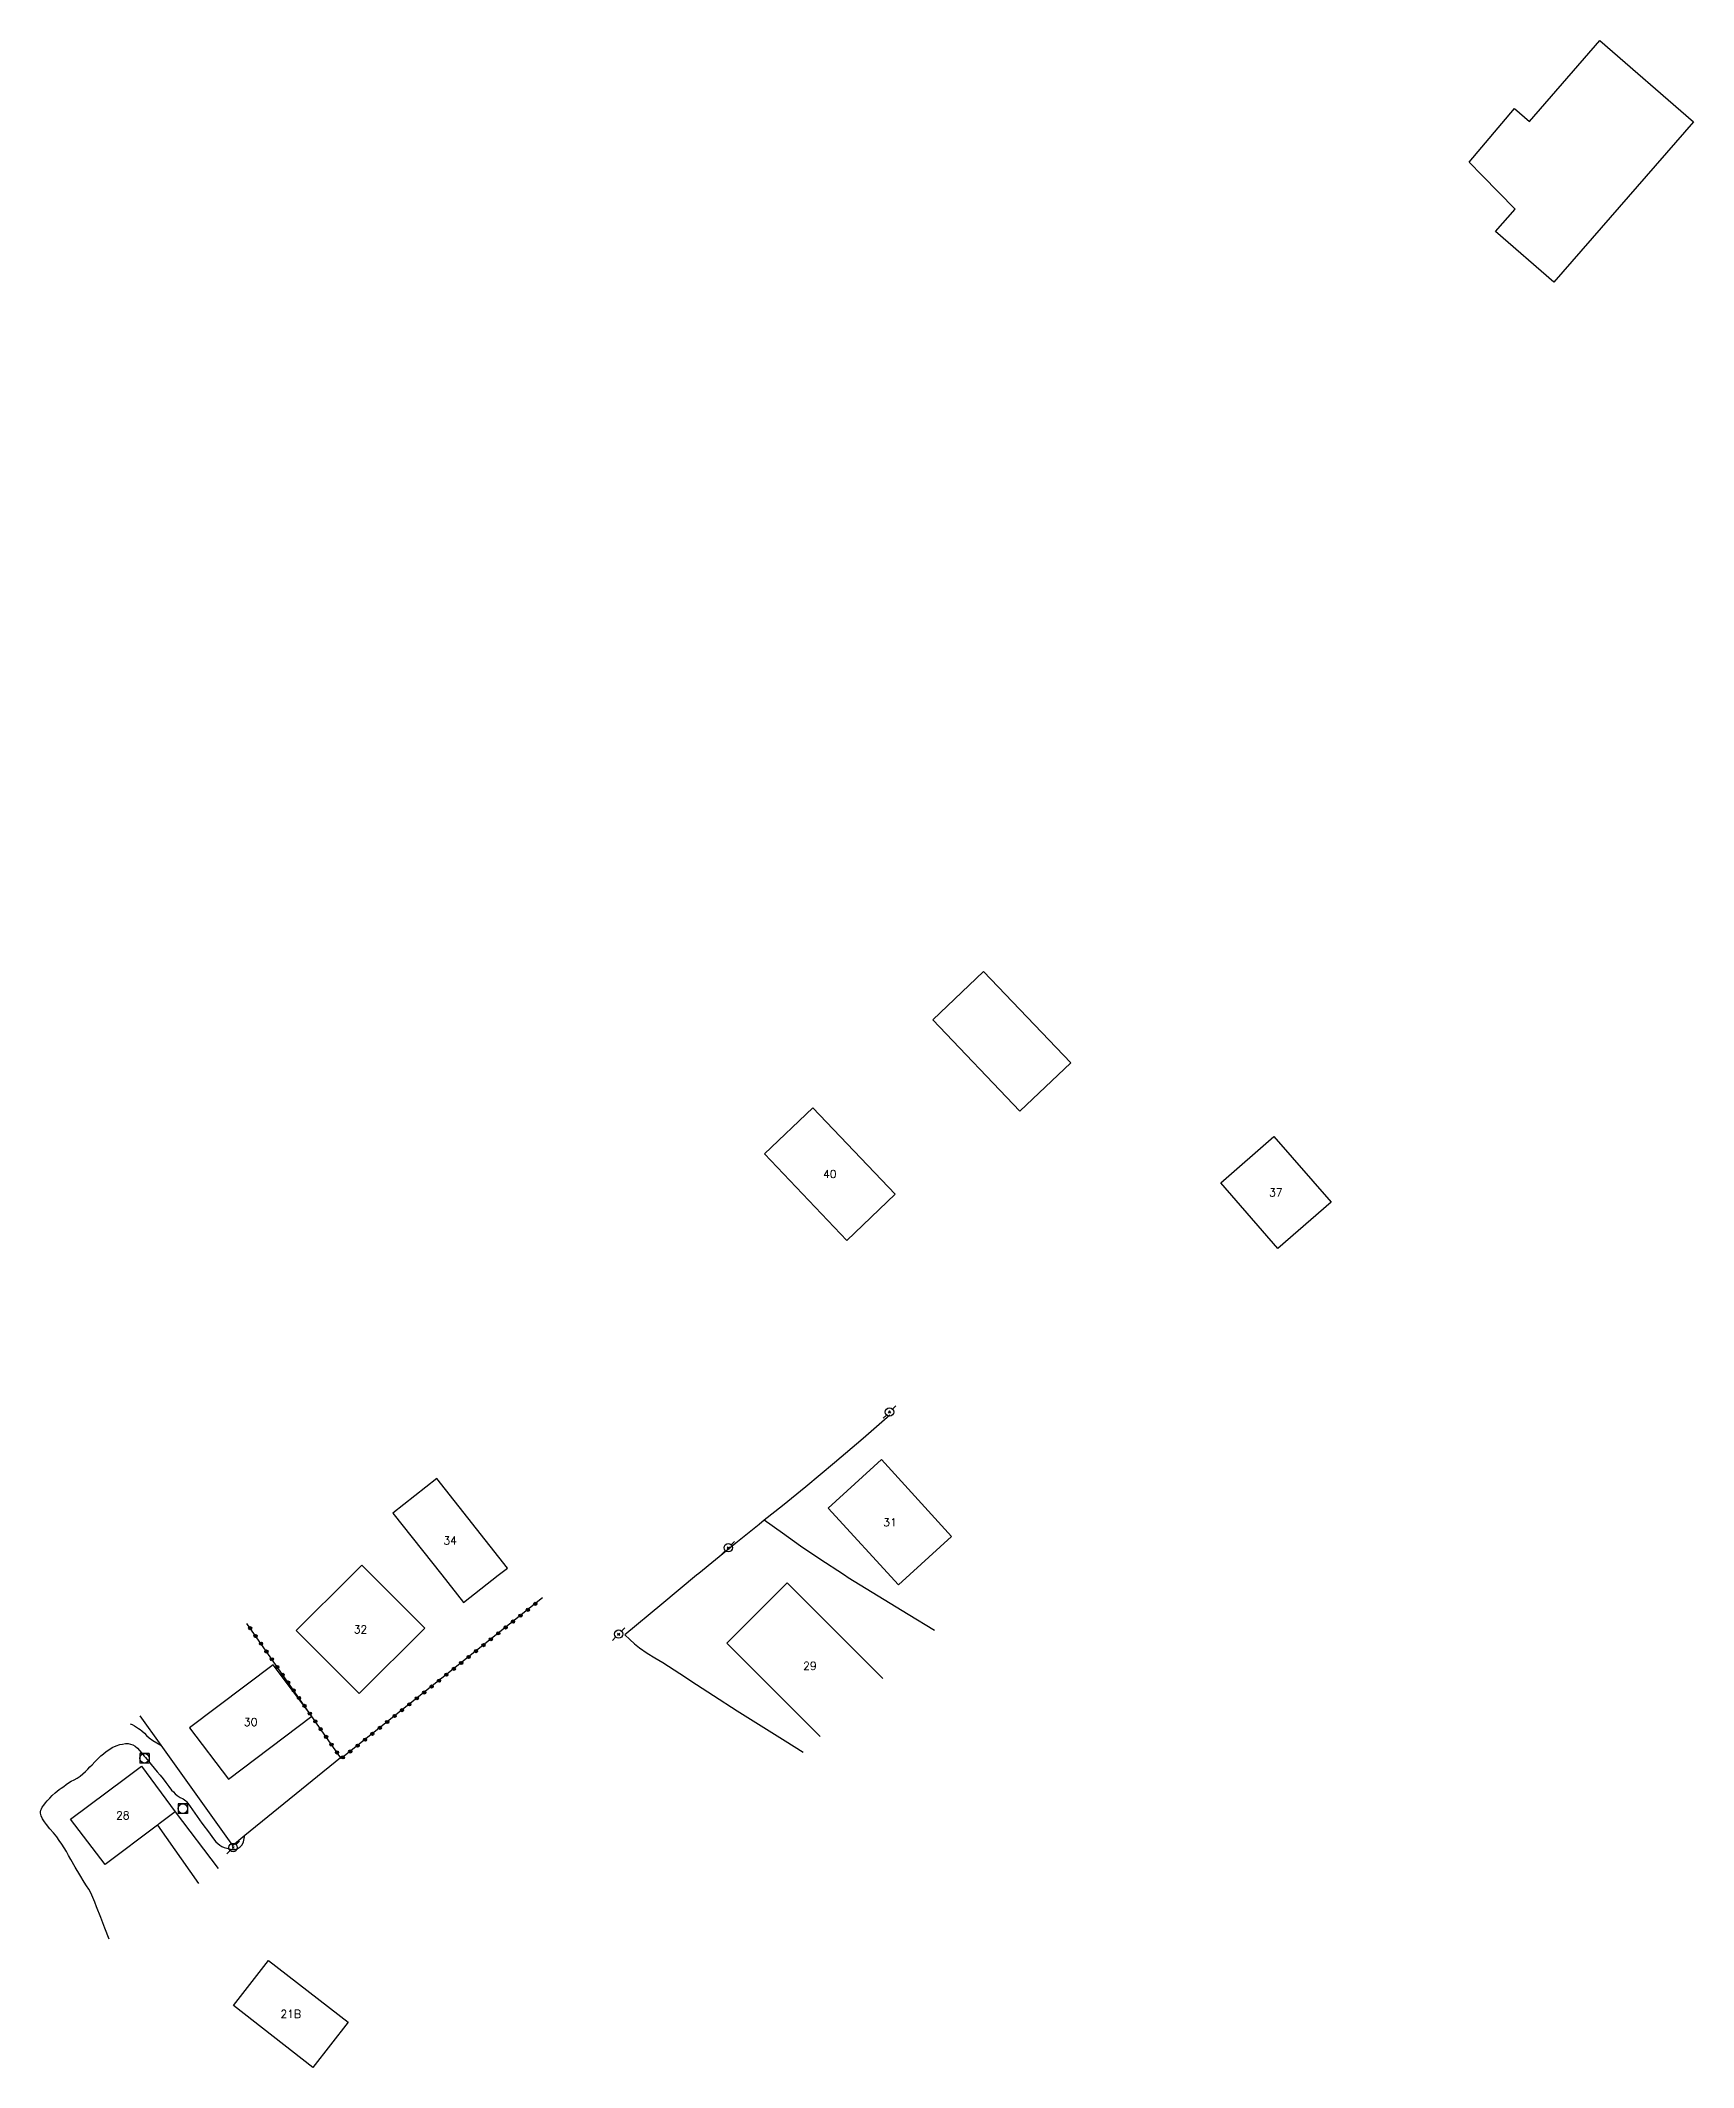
# Model space of a CAD drawing. Header units: millimetres. Extents: x 122999 to 123962, y 124009 to 125000.
# Drawn here: x 123232.3 to 123494, y 124097 to 124418.1 of the extents above; entities that cross this region are included whole.
import ezdxf
from ezdxf.enums import TextEntityAlignment as Align

# ---------------------------------------------------------------- set-up
doc = ezdxf.new("R2010")
doc.units = ezdxf.units.MM
doc.layers.get('0').update_dxf_attribs({"linetype": 'CONTINUOUS'})
for name, color, linetype in [('W0017', 7, 'CONTINUOUS'), ('W0101', 7, 'CONTINUOUS'), ('W0211', 2, 'CONTINUOUS'), ('W0214', 2, 'CONTINUOUS'), ('W0323', 7, 'CONTINUOUS'), ('W0330', 7, 'CONTINUOUS'), ('W0420', 7, 'CONTINUOUS'), ('W0473', 7, 'CONTINUOUS'), ('W0991', 7, 'CONTINUOUS')]:
    doc.layers.add(name, color=color, linetype=linetype)
doc.styles.get("Standard").update_dxf_attribs({"font": 'romans.shx', "width": 0.85})

# ---------------------------------------------------------------- blocks, each defined once
blk = doc.blocks.new('T473')
for p, q in [((-0.166667, 0.166667), (0.166667, -0.166667)), ((-0.166667, -0.166667), (0.166667, 0.166667)), ((0.500001, 0.500001), (1.000002, 1.000002)), ((-1.000002, -1.000002), (-0.500001, -0.500001))]:
    blk.add_line(p, q)
blk.add_ellipse((0, 0), major_axis=(0.471405, 0.471405), ratio=1, start_param=5.4977871438, end_param=11.780972451)
blk = doc.blocks.new('T420')
for p, q in [((0.75, 0.75), (-0.75, 0.75)), ((-0.75, 0.75), (-0.75, -0.75)), ((0.75, 0.75), (0.75, -0.75)), ((0.75, -0.75), (-0.75, -0.75))]:
    blk.add_line(p, q)
blk.add_ellipse((0, 0), major_axis=(-0.53, 0.53), ratio=1, start_param=3.926991, end_param=10.210176)
blk = doc.blocks.new('t323o')
at = {"color": 0, "linetype": 'Continuous'}
for radius in [0.25, 0.15]:
    blk.add_circle((0, 0), radius, dxfattribs=at)

msp = doc.modelspace()

# ---------------------------------------------------------------- linework, layer by layer
at = {"layer": 'W0017'}
for points in [[(123253.61, 124137.54), (123260.38, 124128.55)], [(123250.78, 124135.43), (123257.27, 124126.19)]]:
    msp.add_lwpolyline(points, dxfattribs=at)
at = {"layer": 'W0101'}
for points in [[(123458.54, 124398.87), (123465.67, 124407.37), (123468.06, 124405.3), (123479.22, 124418.15), (123494.03, 124405.28), (123471.94, 124379.86), (123462.71, 124387.88), (123465.81, 124391.44), (123460.57, 124396.79)], [(123387.37, 124248.53), (123395.41, 124256.21), (123381.61, 124270.67), (123373.57, 124262.99), (123387.37, 124248.53)], [(123359.95, 124228.06), (123367.63, 124235.37), (123354.57, 124249.08), (123346.9, 124241.77), (123359.95, 124228.06)], [(123419.17, 124237.2), (123427.58, 124244.51), (123436.64, 124234.09), (123428.23, 124226.78), (123419.17, 124237.2)], [(123357.03, 124185.66), (123365.44, 124193.33), (123376.56, 124181.15), (123368.16, 124173.47), (123357.03, 124185.66)], [(123262.02, 124142.7), (123275.23, 124152.67), (123269.09, 124160.8), (123255.88, 124150.84), (123262.02, 124142.7)], [(123242.5, 124129.17), (123237.01, 124136.39), (123245.71, 124142.86), (123248.26, 124144.75), (123253.61, 124137.54), (123251.04, 124135.62), (123251.03, 124135.62), (123250.78, 124135.43)], [(123262.82, 124106.82), (123268.4, 124114), (123280.98, 124104.21), (123275.4, 124097.03), (123262.82, 124106.82)]]:
    msp.add_lwpolyline(points, close=True, dxfattribs=at)
for points in [[(123304.77, 124175.01), (123306.22, 124176.15), (123295.01, 124190.35), (123288.06, 124184.87), (123295.82, 124175.05)], [(123281.55, 124175), (123272.78, 124166.23), (123282.75, 124156.26)], [(123284.77, 124174.98), (123283.15, 124176.6), (123281.55, 124175)], [(123282.75, 124156.26), (123293.12, 124166.63), (123284.77, 124174.98)], [(123295.82, 124175.05), (123299.27, 124170.67)], [(123299.27, 124170.67), (123304.77, 124175.01)], [(123340.97, 124164.24), (123350.53, 124173.81), (123365.67, 124158.67)], [(123355.73, 124149.47), (123340.97, 124164.24)]]:
    msp.add_lwpolyline(points, dxfattribs=at)
at = {"layer": 'W0211'}
msp.add_lwpolyline([(123243.14, 124117.38), (123242.48, 124119.09), (123241.82, 124120.8), (123241.15, 124122.5), (123240.86, 124123.24), (123240.57, 124123.98), (123240.24, 124124.7), (123239.91, 124125.27), (123239.56, 124125.83), (123239.2, 124126.39), (123238.48, 124127.57), (123237.76, 124128.75), (123237.06, 124129.95), (123236.71, 124130.59), (123236.37, 124131.22), (123236.01, 124131.85), (123235.64, 124132.43), (123235.25, 124133), (123234.85, 124133.56), (123234.31, 124134.22), (123233.74, 124134.86), (123233.21, 124135.53), (123232.9, 124135.96), (123232.61, 124136.4), (123232.4, 124136.87), (123232.34, 124137.09), (123232.29, 124137.32), (123232.28, 124137.54), (123232.34, 124137.78), (123232.44, 124138.02), (123232.56, 124138.25), (123232.79, 124138.61), (123233.07, 124138.94), (123233.35, 124139.27), (123233.74, 124139.71), (123234.14, 124140.13), (123234.57, 124140.53), (123234.89, 124140.79), (123235.23, 124141.04), (123235.57, 124141.28), (123235.94, 124141.56), (123236.31, 124141.84), (123236.69, 124142.1), (123237.15, 124142.36), (123237.62, 124142.6), (123238.07, 124142.87), (123238.53, 124143.2), (123238.98, 124143.55), (123239.4, 124143.92), (123239.75, 124144.27), (123240.09, 124144.64), (123240.43, 124145), (123240.89, 124145.47), (123241.36, 124145.93), (123241.85, 124146.38), (123242.24, 124146.73), (123242.65, 124147.07), (123243.07, 124147.37), (123243.64, 124147.7), (123244.24, 124147.97), (123244.86, 124148.17), (123245.28, 124148.27), (123245.71, 124148.35), (123246.13, 124148.35), (123246.52, 124148.27), (123246.9, 124148.13), (123247.25, 124147.94), (123247.62, 124147.63), (123247.95, 124147.24), (123248.27, 124146.85), (123248.48, 124146.61), (123248.69, 124146.37), (123248.9, 124146.13), (123249.36, 124145.57), (123249.81, 124145.01), (123250.26, 124144.45), (123250.74, 124143.89), (123251.23, 124143.33), (123251.7, 124142.76), (123252.14, 124142.16), (123252.57, 124141.56), (123253.04, 124140.98), (123253.32, 124140.67), (123253.62, 124140.38), (123253.93, 124140.1), (123254.38, 124139.82), (123254.85, 124139.58), (123255.27, 124139.27), (123255.38, 124139.14), (123255.48, 124139.01), (123255.58, 124138.88), (123256.73, 124137.31), (123257.84, 124135.71), (123259.01, 124134.16), (123259.52, 124133.46), (123260.04, 124132.78), (123260.66, 124132.23), (123261.01, 124132.04), (123261.38, 124131.89), (123261.76, 124131.76), (123262.17, 124131.64), (123262.58, 124131.54), (123262.98, 124131.54), (123263.44, 124131.69), (123263.87, 124131.97), (123264.21, 124132.31), (123264.42, 124132.76), (123264.53, 124133.28), (123264.64, 124133.81)], dxfattribs=at)
at = {"layer": 'W0214'}
msp.add_lwpolyline([(123246.49, 124151.47), (123246.8, 124151.34), (123247.15, 124151.14), (123247.49, 124150.93), (123247.78, 124150.75), (123248.07, 124150.56), (123248.34, 124150.36), (123248.72, 124150), (123249.08, 124149.61), (123249.46, 124149.25), (123250.06, 124148.82), (123250.69, 124148.45), (123251.33, 124148.07)], dxfattribs=at)
at = {"layer": 'W0323'}
msp.add_lwpolyline([(123311.79, 124171.42), (123279.91, 124145.96), (123279.8, 124146.12), (123264.93, 124167.39)], dxfattribs=at)
at = {"layer": 'W0330'}
for points in [[(123366.79, 124200.36), (123362.53, 124196.69), (123358.02, 124192.82), (123353.48, 124189), (123349.8, 124186.02), (123346.89, 124183.71), (123346.09, 124183.07), (123342.4, 124180.11), (123336.52, 124175.28), (123336.18, 124175)], [(123359.58, 124175), (123355.52, 124177.64), (123352.63, 124179.64), (123349.76, 124181.67), (123346.89, 124183.71)], [(123336.18, 124175), (123330.67, 124170.42), (123324.82, 124165.55)], [(123373.84, 124166.24), (123369.66, 124168.78), (123364.91, 124171.68), (123360.18, 124174.61), (123359.58, 124175)], [(123324.82, 124165.55), (123325.58, 124164.85), (123326.33, 124164.15), (123327.12, 124163.49), (123328.32, 124162.67), (123329.57, 124161.93), (123330.82, 124161.18), (123333.5, 124159.45), (123336.17, 124157.69), (123338.84, 124155.95), (123342.62, 124153.54), (123346.41, 124151.15), (123350.21, 124148.76), (123353.03, 124146.97)], [(123247.98, 124152.75), (123251.33, 124148.07), (123262.68, 124132.22)], [(123262.68, 124132.22), (123264.64, 124133.81), (123279.8, 124146.12)]]:
    msp.add_lwpolyline(points, dxfattribs=at)

# ---------------------------------------------------------------- block references
at = {"layer": 'W0323'}
for p, rotation in [((123307.1, 124167.67), 218.6044388850256), ((123308.28, 124168.61), 218.6044388850256), ((123309.45, 124169.54), 218.6044388850256), ((123310.62, 124170.48), 218.6044388850256), ((123265.48, 124166.62), 124.9493902110619), ((123266.33, 124165.39), 124.9493902110619), ((123303.59, 124164.87), 218.6044388850256), ((123304.76, 124165.8), 218.6044388850256), ((123305.93, 124166.74), 218.6044388850256), ((123267.19, 124164.16), 124.9493902110619), ((123268.05, 124162.93), 124.9493902110619), ((123268.91, 124161.7), 124.9493902110619), ((123298.9, 124161.12), 218.6044388850256), ((123300.07, 124162.06), 218.6044388850256), ((123301.24, 124162.99), 218.6044388850256), ((123302.42, 124163.93), 218.6044388850256), ((123269.77, 124160.47), 124.9493902110619), ((123270.63, 124159.24), 124.9493902110619), ((123271.49, 124158.01), 124.9493902110619), ((123295.38, 124158.31), 218.6044388850256), ((123296.55, 124159.25), 218.6044388850256), ((123297.73, 124160.19), 218.6044388850256), ((123272.35, 124156.78), 124.9493902110619), ((123273.21, 124155.55), 124.9493902110619), ((123291.87, 124155.51), 218.6044388850256), ((123293.04, 124156.44), 218.6044388850256), ((123294.21, 124157.38), 218.6044388850256), ((123274.07, 124154.32), 124.9493902110619), ((123274.93, 124153.09), 124.9493902110619), ((123275.79, 124151.86), 124.9493902110619), ((123287.18, 124151.76), 218.6044388850256), ((123288.35, 124152.7), 218.6044388850256), ((123289.52, 124153.63), 218.6044388850256), ((123290.69, 124154.57), 218.6044388850256), ((123276.65, 124150.63), 124.9493902110619), ((123277.5, 124149.4), 124.9493902110619), ((123283.66, 124148.95), 218.6044388850256), ((123284.83, 124149.89), 218.6044388850256), ((123286.01, 124150.83), 218.6044388850256), ((123278.36, 124148.17), 124.9493902110619), ((123279.22, 124146.94), 124.9493902110619), ((123280.14, 124146.15), 218.6044388850256), ((123281.32, 124147.08), 218.6044388850256), ((123282.49, 124148.02), 218.6044388850256)]:
    msp.add_blockref('t323o', p, dxfattribs=dict(at, rotation=rotation))
at = {"layer": 'W0420'}
for p in [(123248.74, 124146.01), (123254.81, 124138.03)]:
    msp.add_blockref('T420', p, dxfattribs=at)
at = {"layer": 'W0473'}
for p in [(123366.72, 124200.87), (123341.19, 124179.37), (123323.83, 124165.69), (123262.77, 124131.87)]:
    msp.add_blockref('T473', p, dxfattribs=at)

# ---------------------------------------------------------------- texts
at = {"layer": 'W0991'}
for s, p in [('40', (123357.26, 124238.57)), ('37', (123427.91, 124235.65)), ('31', (123366.8, 124183.4)), ('34', (123297.14, 124180.51)), ('32', (123282.95, 124166.43)), ('29', (123354.12, 124160.65)), ('30', (123265.55, 124151.75)), ('28', (123245.3, 124136.96)), ('21B', (123271.9, 124105.51))]:
    msp.add_text(s, height=1.25, dxfattribs=at).set_placement(p, align=Align.MIDDLE_CENTER)

doc.saveas('drawing.dxf')
